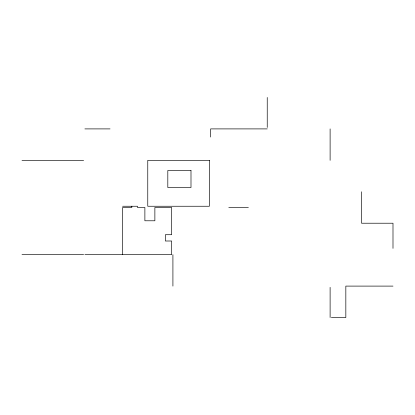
<?xml version="1.0" encoding="UTF-8"?>
<svg xmlns="http://www.w3.org/2000/svg" width="415" height="415" viewBox="0 0 415 415"><rect width="100%" height="100%" fill="white"/><g stroke="black" fill="none" stroke-linecap="round" stroke-linejoin="round"><path stroke-width="0.62" d="M84.888 128.899L110.037 128.899M267.234 128.899L210.644 128.899L210.644 137.038M22.005 160.34L83.628 160.34M122.612 206.245L137.49 206.245L137.49 207.5L144.882 207.5L144.882 220.785L154.873 220.785L154.873 207.5L171.66 207.5L171.66 234.714L165.372 234.714L165.372 241.001L171.66 241.001L171.66 254.66L84.888 254.66M228.79 207.5L248.372 207.5M22.005 254.66L83.628 254.66M392.995 286.101L345.835 286.101L345.835 317.537L331.372 317.537M392.995 248.372L392.995 223.218L361.553 223.218L361.553 191.782M330.112 128.899L330.112 160.34M330.112 287.356L330.112 317.537M267.234 97.463L267.234 127.436M172.915 254.66L172.915 286.101M131.83 206.245L131.83 207.5L122.612 207.5L122.612 254.66M209.388 160.34L147.766 160.34L147.766 206.245L209.388 206.245L209.388 160.34M190.993 170.508L167.81 170.508L167.81 187.523L190.993 187.523L190.993 170.508"/></g></svg>
